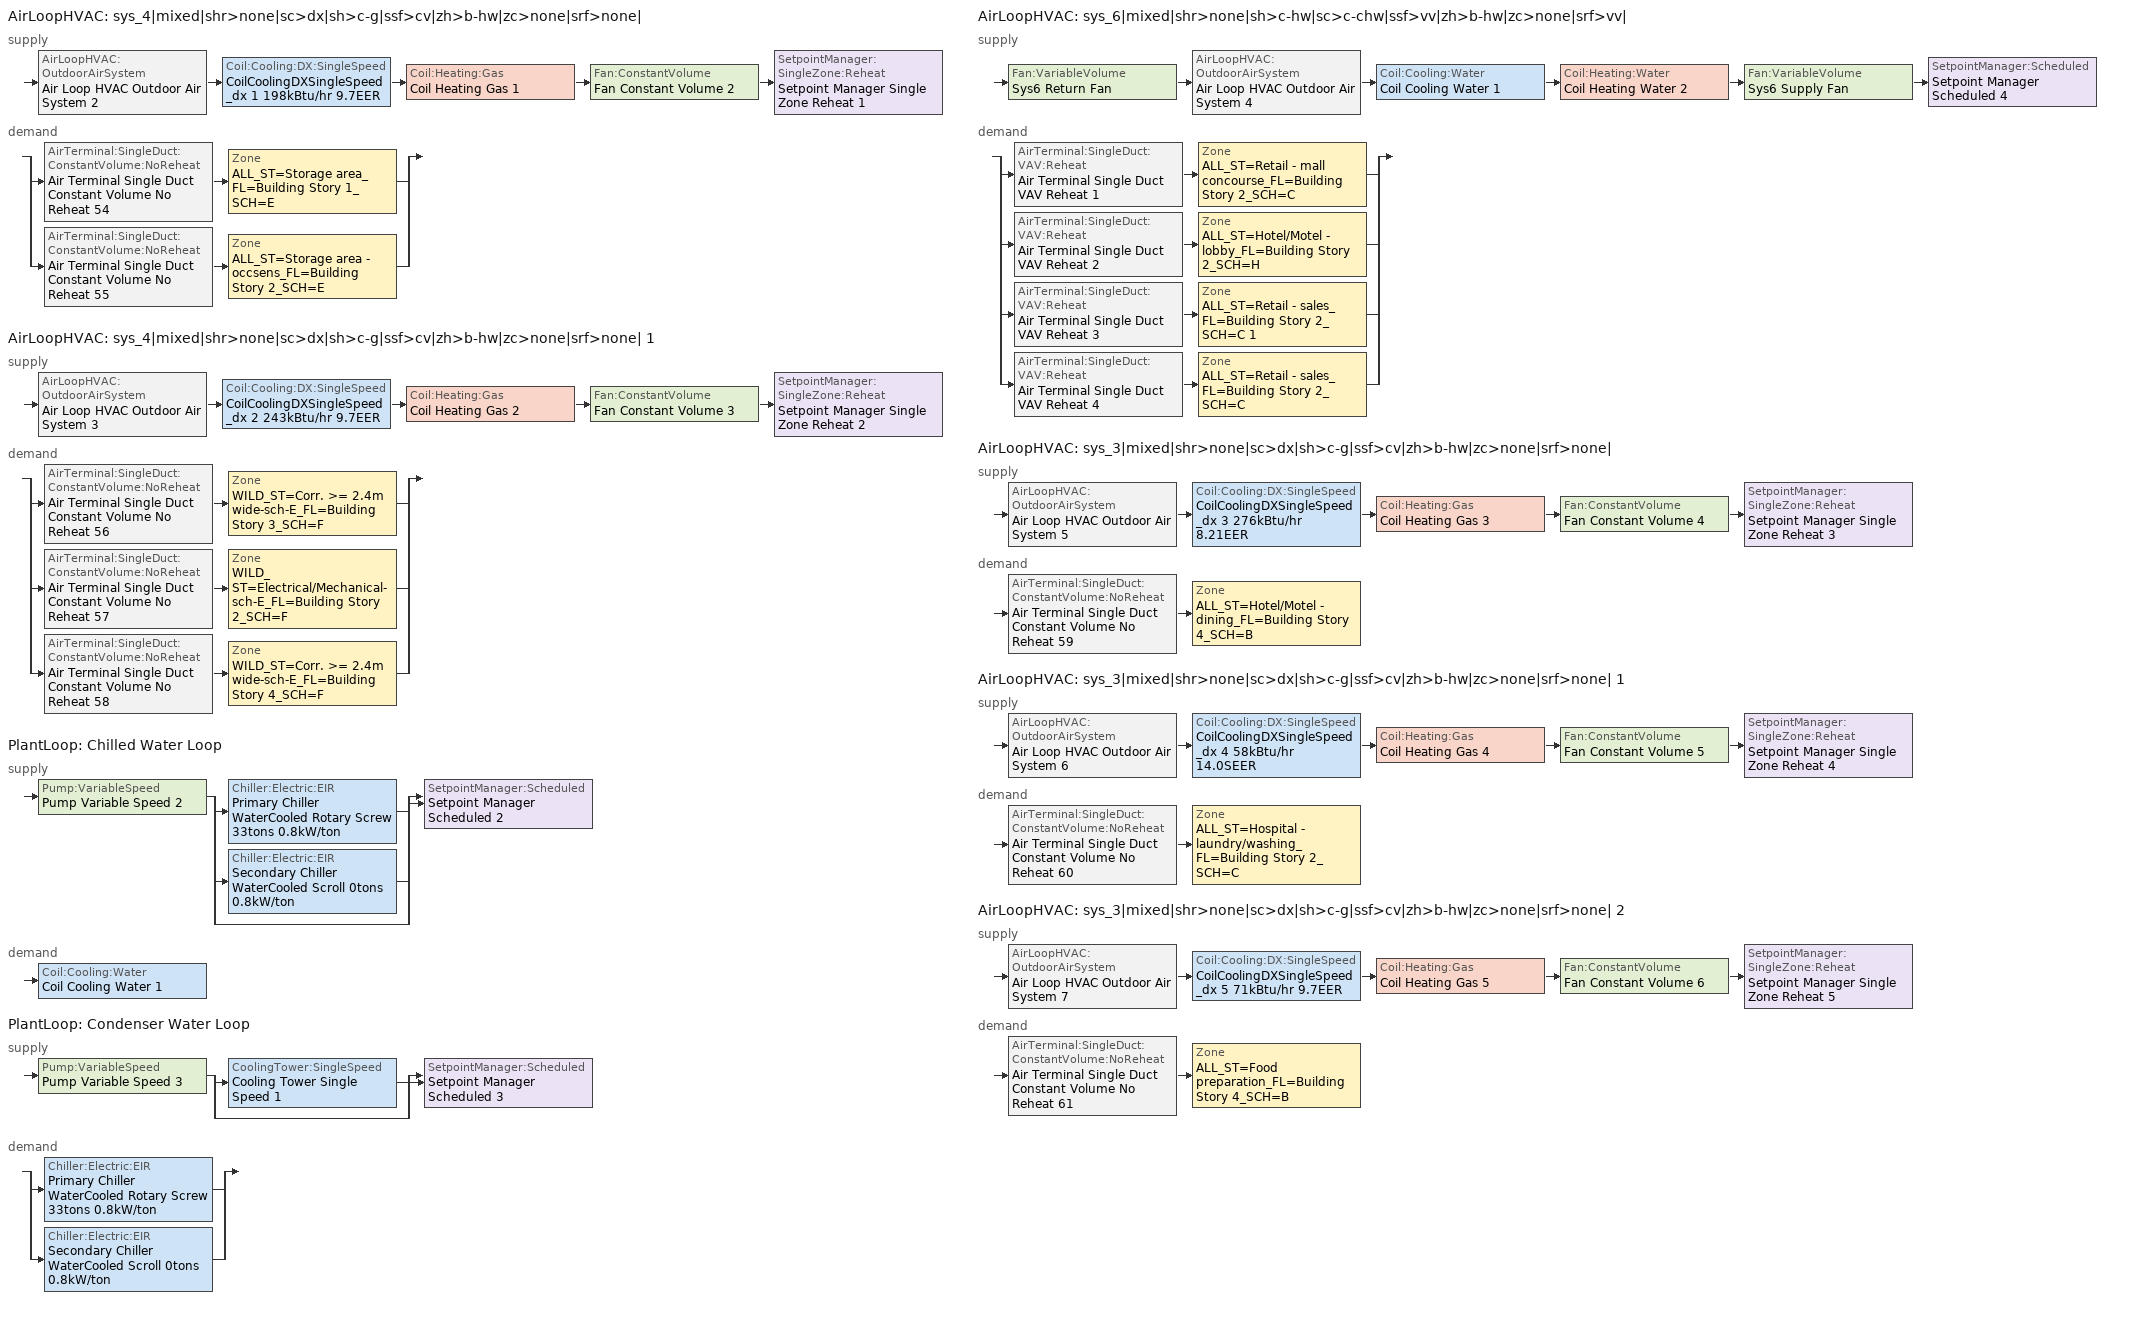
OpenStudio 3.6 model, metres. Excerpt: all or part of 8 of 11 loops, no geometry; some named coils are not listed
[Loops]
AirLoopHVAC 'sys_4|mixed|shr>none|sc>dx|sh>c-g|ssf>cv|zh>b-hw|zc>none|srf>none|'
 supply: AirLoopHVAC:OutdoorAirSystem 'Air Loop HVAC Outdoor Air System 2' > Coil:Cooling:DX:SingleSpeed 'CoilCoolingDXSingleSpeed_dx 1 198kBtu/hr 9.7EER' > Coil:Heating:Gas 'Coil Heating Gas 1' > Fan:ConstantVolume 'Fan Constant Volume 2' > SetpointManager:SingleZone:Reheat 'Setpoint Manager Single Zone Reheat 1'
 demand: split
  | AirTerminal:SingleDuct:ConstantVolume:NoReheat 'Air Terminal Single Duct Constant Volume No Reheat 54' > Zone 'ALL_ST=Storage area_FL=Building Story 1_SCH=E'
  | AirTerminal:SingleDuct:ConstantVolume:NoReheat 'Air Terminal Single Duct Constant Volume No Reheat 55' > Zone 'ALL_ST=Storage area - occsens_FL=Building Story 2_SCH=E'
AirLoopHVAC 'sys_4|mixed|shr>none|sc>dx|sh>c-g|ssf>cv|zh>b-hw|zc>none|srf>none| 1'
 supply: AirLoopHVAC:OutdoorAirSystem 'Air Loop HVAC Outdoor Air System 3' > Coil:Cooling:DX:SingleSpeed 'CoilCoolingDXSingleSpeed_dx 2 243kBtu/hr 9.7EER' > Coil:Heating:Gas 'Coil Heating Gas 2' > Fan:ConstantVolume 'Fan Constant Volume 3' > SetpointManager:SingleZone:Reheat 'Setpoint Manager Single Zone Reheat 2'
 demand: split
  | AirTerminal:SingleDuct:ConstantVolume:NoReheat 'Air Terminal Single Duct Constant Volume No Reheat 56' > Zone 'WILD_ST=Corr. >= 2.4m wide-sch-E_FL=Building Story 3_SCH=F'
  | AirTerminal:SingleDuct:ConstantVolume:NoReheat 'Air Terminal Single Duct Constant Volume No Reheat 57' > Zone 'WILD_ST=Electrical/Mechanical-sch-E_FL=Building Story 2_SCH=F'
  | AirTerminal:SingleDuct:ConstantVolume:NoReheat 'Air Terminal Single Duct Constant Volume No Reheat 58' > Zone 'WILD_ST=Corr. >= 2.4m wide-sch-E_FL=Building Story 4_SCH=F'
PlantLoop 'Chilled Water Loop'
 supply: Pump:VariableSpeed 'Pump Variable Speed 2' > split
  | Chiller:Electric:EIR 'Primary Chiller WaterCooled Rotary Screw 33tons 0.8kW/ton'
  | Chiller:Electric:EIR 'Secondary Chiller WaterCooled Scroll 0tons 0.8kW/ton'
  | bypass
  join > SetpointManager:Scheduled 'Setpoint Manager Scheduled 2'
 demand: Coil:Cooling:Water 'Coil Cooling Water 1'
PlantLoop 'Condenser Water Loop'
 supply: Pump:VariableSpeed 'Pump Variable Speed 3' > split
  | CoolingTower:SingleSpeed 'Cooling Tower Single Speed 1'
  | bypass
  join > SetpointManager:Scheduled 'Setpoint Manager Scheduled 3'
 demand: split
  | Chiller:Electric:EIR 'Primary Chiller WaterCooled Rotary Screw 33tons 0.8kW/ton'
  | Chiller:Electric:EIR 'Secondary Chiller WaterCooled Scroll 0tons 0.8kW/ton'
AirLoopHVAC 'sys_6|mixed|shr>none|sh>c-hw|sc>c-chw|ssf>vv|zh>b-hw|zc>none|srf>vv|'
 supply: Fan:VariableVolume 'Sys6 Return Fan' > AirLoopHVAC:OutdoorAirSystem 'Air Loop HVAC Outdoor Air System 4' > Coil:Cooling:Water 'Coil Cooling Water 1' > Coil:Heating:Water 'Coil Heating Water 2' > Fan:VariableVolume 'Sys6 Supply Fan' > SetpointManager:Scheduled 'Setpoint Manager Scheduled 4'
 demand: split
  | AirTerminal:SingleDuct:VAV:Reheat 'Air Terminal Single Duct VAV Reheat 1' > Zone 'ALL_ST=Retail - mall concourse_FL=Building Story 2_SCH=C'
  | AirTerminal:SingleDuct:VAV:Reheat 'Air Terminal Single Duct VAV Reheat 2' > Zone 'ALL_ST=Hotel/Motel - lobby_FL=Building Story 2_SCH=H'
  | AirTerminal:SingleDuct:VAV:Reheat 'Air Terminal Single Duct VAV Reheat 3' > Zone 'ALL_ST=Retail - sales_FL=Building Story 2_SCH=C 1'
  | AirTerminal:SingleDuct:VAV:Reheat 'Air Terminal Single Duct VAV Reheat 4' > Zone 'ALL_ST=Retail - sales_FL=Building Story 2_SCH=C'
AirLoopHVAC 'sys_3|mixed|shr>none|sc>dx|sh>c-g|ssf>cv|zh>b-hw|zc>none|srf>none|'
 supply: AirLoopHVAC:OutdoorAirSystem 'Air Loop HVAC Outdoor Air System 5' > Coil:Cooling:DX:SingleSpeed 'CoilCoolingDXSingleSpeed_dx 3 276kBtu/hr 8.21EER' > Coil:Heating:Gas 'Coil Heating Gas 3' > Fan:ConstantVolume 'Fan Constant Volume 4' > SetpointManager:SingleZone:Reheat 'Setpoint Manager Single Zone Reheat 3'
 demand: AirTerminal:SingleDuct:ConstantVolume:NoReheat 'Air Terminal Single Duct Constant Volume No Reheat 59' > Zone 'ALL_ST=Hotel/Motel - dining_FL=Building Story 4_SCH=B'
AirLoopHVAC 'sys_3|mixed|shr>none|sc>dx|sh>c-g|ssf>cv|zh>b-hw|zc>none|srf>none| 1'
 supply: AirLoopHVAC:OutdoorAirSystem 'Air Loop HVAC Outdoor Air System 6' > Coil:Cooling:DX:SingleSpeed 'CoilCoolingDXSingleSpeed_dx 4 58kBtu/hr 14.0SEER' > Coil:Heating:Gas 'Coil Heating Gas 4' > Fan:ConstantVolume 'Fan Constant Volume 5' > SetpointManager:SingleZone:Reheat 'Setpoint Manager Single Zone Reheat 4'
 demand: AirTerminal:SingleDuct:ConstantVolume:NoReheat 'Air Terminal Single Duct Constant Volume No Reheat 60' > Zone 'ALL_ST=Hospital - laundry/washing_FL=Building Story 2_SCH=C'
AirLoopHVAC 'sys_3|mixed|shr>none|sc>dx|sh>c-g|ssf>cv|zh>b-hw|zc>none|srf>none| 2'
 supply: AirLoopHVAC:OutdoorAirSystem 'Air Loop HVAC Outdoor Air System 7' > Coil:Cooling:DX:SingleSpeed 'CoilCoolingDXSingleSpeed_dx 5 71kBtu/hr 9.7EER' > Coil:Heating:Gas 'Coil Heating Gas 5' > Fan:ConstantVolume 'Fan Constant Volume 6' > SetpointManager:SingleZone:Reheat 'Setpoint Manager Single Zone Reheat 5'
 demand: AirTerminal:SingleDuct:ConstantVolume:NoReheat 'Air Terminal Single Duct Constant Volume No Reheat 61' > Zone 'ALL_ST=Food preparation_FL=Building Story 4_SCH=B'
[Sizing:Zone] Zone Cooling Design Supply Air Temperature Input Method=TemperatureDifference; Zone Cooling Design Supply Air Temperature {C}=14; Zone Cooling Design Supply Air Temperature Difference {deltaC}=11; Zone Heating Design Supply Air Temperature Input Method=TemperatureDifference; Zone Heating Design Supply Air Temperature {C}=40; Zone Heating Design Supply Air Temperature Difference {deltaC}=21; Zone Cooling Design Supply Air Humidity Ratio {kg-H2O/kg-air}=0.0085; Zone Heating Design Supply Air Humidity Ratio {kg-H2O/kg-air}=0.008; Zone Heating Sizing Factor=1.3; Zone Cooling Sizing Factor=1.1; Cooling Design Air Flow Method=DesignDay; Heating Design Air Flow Method=DesignDay; Account for Dedicated Outdoor Air System=No; Dedicated Outdoor Air System Control Strategy=NeutralSupplyAir; Dedicated Outdoor Air Low Setpoint Temperature for Design {C}=autosize; Dedicated Outdoor Air High Setpoint Temperature for Design {C}=autosize; Zone Load Sizing Method=Sensible Load Only No Latent Load; Zone Latent Cooling Design Supply Air Humidity Ratio Input Method=HumidityRatioDifference; Zone Cooling Design Supply Air Humidity Ratio Difference {kgWater/kgDryAir}=0.005; Zone Latent Heating Design Supply Air Humidity Ratio Input Method=HumidityRatioDifference; Zone Humidification Design Supply Air Humidity Ratio Difference {kgWater/kgDryAir}=0.005
ALL_ST=Retail - sales_FL=Building Story 2_SCH=C; ALL_ST=Retail - mall concourse_FL=Building Story 2_SCH=C; ALL_ST=Hotel/Motel - dining_FL=Building Story 4_SCH=B; ALL_ST=Retail - sales_FL=Building Story 2_SCH=C 1; ALL_ST=Hospital - laundry/washing_FL=Building Story 2_SCH=C; ALL_ST=Storage area_FL=Building Story 1_SCH=E; ALL_ST=Hotel/Motel - lobby_FL=Building Story 2_SCH=H; ALL_ST=Storage area - occsens_FL=Building Story 2_SCH=E; ALL_ST=Food preparation_FL=Building Story 4_SCH=B; WILD_ST=Corr. >= 2.4m wide-sch-E_FL=Building Story 3_SCH=F; WILD_ST=Electrical/Mechanical-sch-E_FL=Building Story 2_SCH=F; WILD_ST=Corr. >= 2.4m wide-sch-E_FL=Building Story 4_SCH=F
[Zone equipment]
ALL_ST=Retail - sales_FL=Building Story 2_SCH=C: Zone HVAC Baseboard Convective Water 62, Air Terminal Single Duct VAV Reheat 4
ALL_ST=Retail - mall concourse_FL=Building Story 2_SCH=C: Zone HVAC Baseboard Convective Water 59, Air Terminal Single Duct VAV Reheat 1
ALL_ST=Hotel/Motel - dining_FL=Building Story 4_SCH=B: Zone HVAC Baseboard Convective Water 63, Air Terminal Single Duct Constant Volume No Reheat 59
ALL_ST=Retail - sales_FL=Building Story 2_SCH=C 1: Zone HVAC Baseboard Convective Water 61, Air Terminal Single Duct VAV Reheat 3
ALL_ST=Hospital - laundry/washing_FL=Building Story 2_SCH=C: Zone HVAC Baseboard Convective Water 64, Air Terminal Single Duct Constant Volume No Reheat 60
ALL_ST=Storage area_FL=Building Story 1_SCH=E: Zone HVAC Baseboard Convective Water 54, Air Terminal Single Duct Constant Volume No Reheat 54
ALL_ST=Hotel/Motel - lobby_FL=Building Story 2_SCH=H: Zone HVAC Baseboard Convective Water 60, Air Terminal Single Duct VAV Reheat 2
ALL_ST=Storage area - occsens_FL=Building Story 2_SCH=E: Zone HVAC Baseboard Convective Water 55, Air Terminal Single Duct Constant Volume No Reheat 55
ALL_ST=Food preparation_FL=Building Story 4_SCH=B: Zone HVAC Baseboard Convective Water 65, Air Terminal Single Duct Constant Volume No Reheat 61
WILD_ST=Corr. >= 2.4m wide-sch-E_FL=Building Story 3_SCH=F: Zone HVAC Baseboard Convective Water 56, Air Terminal Single Duct Constant Volume No Reheat 56
WILD_ST=Electrical/Mechanical-sch-E_FL=Building Story 2_SCH=F: Zone HVAC Baseboard Convective Water 57, Air Terminal Single Duct Constant Volume No Reheat 57
WILD_ST=Corr. >= 2.4m wide-sch-E_FL=Building Story 4_SCH=F: Zone HVAC Baseboard Convective Water 58, Air Terminal Single Duct Constant Volume No Reheat 58
[PlantLoop] Glycol Concentration=0; Plant Loop Volume {m3}=Autocalculate; Load Distribution Scheme=Optimal
Chilled Water Loop; Condenser Water Loop
[Sizing:Plant] Loop Design Temperature Difference {deltaC}=6; Sizing Option=NonCoincident; Zone Timesteps in Averaging Window=1; Coincident Sizing Factor Mode=None
Name | Loop Type | Design Loop Exit Temperature {C}
Chilled Water Loop | Cooling | 7
Condenser Water Loop | Condenser | 29
[Pump:VariableSpeed] Pump Control Type=Intermittent; Skin Loss Radiative Fraction=0.5; Design Power Sizing Method=PowerPerFlowPerPressure; Design Electric Power per Unit Flow Rate {W/(m3/s)}=348701.1; Design Shaft Power per Unit Flow Rate per Unit Head {W-s/m3-Pa}=1.28205; Design Minimum Flow Rate Fraction=0
Name | Motor Efficiency
Pump Variable Speed 2 | 0.865
Pump Variable Speed 3 | 0.895
[AirLoopHVAC] Design Supply Air Flow Rate {m3/s}=autosize; Design Return Air Flow Fraction of Supply Air Flow=1
Name | Availability Schedule
sys_4|mixed|shr>none|sc>dx|sh>c-g|ssf>cv|zh>b-hw|zc>none|srf>none| | sys_4|mixed|shr>none|sc>dx|sh>c-g|ssf>cv|zh>b-hw|zc>none|srf>none| Occ Sch
sys_4|mixed|shr>none|sc>dx|sh>c-g|ssf>cv|zh>b-hw|zc>none|srf>none| 1 | sys_4|mixed|shr>none|sc>dx|sh>c-g|ssf>cv|zh>b-hw|zc>none|srf>none| 1 Occ Sch
sys_6|mixed|shr>none|sh>c-hw|sc>c-chw|ssf>vv|zh>b-hw|zc>none|srf>vv| | sys_6|mixed|shr>none|sh>c-hw|sc>c-chw|ssf>vv|zh>b-hw|zc>none|srf>vv| Occ Sch
sys_3|mixed|shr>none|sc>dx|sh>c-g|ssf>cv|zh>b-hw|zc>none|srf>none| | sys_3|mixed|shr>none|sc>dx|sh>c-g|ssf>cv|zh>b-hw|zc>none|srf>none| Occ Sch
sys_3|mixed|shr>none|sc>dx|sh>c-g|ssf>cv|zh>b-hw|zc>none|srf>none| 1 | sys_3|mixed|shr>none|sc>dx|sh>c-g|ssf>cv|zh>b-hw|zc>none|srf>none| 1 Occ Sch
sys_3|mixed|shr>none|sc>dx|sh>c-g|ssf>cv|zh>b-hw|zc>none|srf>none| 2 | sys_3|mixed|shr>none|sc>dx|sh>c-g|ssf>cv|zh>b-hw|zc>none|srf>none| 2 Occ Sch
[Sizing:System] Design Outdoor Air Flow Rate {m3/s}=Autosize; Preheat Design Temperature {C}=7; Preheat Design Humidity Ratio {kg-H2O/kg-Air}=0.008; Precool Design Humidity Ratio {kg-H2O/kg-Air}=0.008; Central Cooling Design Supply Air Temperature {C}=13; 100% Outdoor Air in Cooling=No; 100% Outdoor Air in Heating=No; Central Cooling Design Supply Air Humidity Ratio {kg-H2O/kg-Air}=0.0085; Zone Maximum Outdoor Air Fraction=1; Cooling Supply Air Flow Rate Per Floor Area {m3/s-m2}=0.00996765; Cooling Fraction of Autosized Cooling Supply Air Flow Rate=1; Cooling Supply Air Flow Rate Per Unit Cooling Capacity {m3/s-W}=3.94755e-05; Heating Supply Air Flow Rate Per Floor Area {m3/s-m2}=0.00996765; Heating Fraction of Autosized Heating Supply Air Flow Rate=1; Heating Fraction of Autosized Cooling Supply Air Flow Rate=1; Heating Supply Air Flow Rate Per Unit Heating Capacity {m3/s-W}=3.15882e-05; Cooling Design Capacity Method=CoolingDesignCapacity; Cooling Design Capacity {W}=autosize; Cooling Design Capacity Per Floor Area {W/m2}=234.7; Fraction of Autosized Cooling Design Capacity=1; Heating Design Capacity Method=HeatingDesignCapacity; Heating Design Capacity {W}=autosize; Heating Design Capacity Per Floor Area {W/m2}=157; Fraction of Autosized Heating Design Capacity=1; Central Cooling Capacity Control Method=OnOff; Occupant Diversity=autosize
Name | Type of Load to Size On | Central Heating Maximum System Air Flow Ratio | Precool Design Temperature {C} | Central Heating Design Supply Air Temperature {C} | Sizing Option | Central Heating Design Supply Air Humidity Ratio {kg-H2O/kg-Air} | Cooling Design Air Flow Method | Cooling Design Air Flow Rate {m3/s} | Heating Design Air Flow Method | Heating Design Air Flow Rate {m3/s} | System Outdoor Air Method
sys_4|mixed|shr>none|sc>dx|sh>c-g|ssf>cv|zh>b-hw|zc>none|srf>none|; sys_4|mixed|shr>none|sc>dx|sh>c-g|ssf>cv|zh>b-hw|zc>none|srf>none| 1; sys_3|mixed|shr>none|sc>dx|sh>c-g|ssf>cv|zh>b-hw|zc>none|srf>none|; sys_3|mixed|shr>none|sc>dx|sh>c-g|ssf>cv|zh>b-hw|zc>none|srf>none| 1; sys_3|mixed|shr>none|sc>dx|sh>c-g|ssf>cv|zh>b-hw|zc>none|srf>none| 2 | Sensible | 1 | 13 | 43 | NonCoincident | 0.008 | DesignDay | 0 | DesignDay | 0 | ZoneSum
sys_6|mixed|shr>none|sh>c-hw|sc>c-chw|ssf>vv|zh>b-hw|zc>none|srf>vv| |  | 0.3 | 12.8 | 13.1
[Fan:ConstantVolume] Availability Schedule=Always On Discrete; Fan Total Efficiency=0.39975; Pressure Rise {Pa}=640; Maximum Flow Rate {m3/s}=AutoSize; Motor Efficiency=0.615
Fan Constant Volume 2; Fan Constant Volume 3; Fan Constant Volume 4; Fan Constant Volume 5; Fan Constant Volume 6
[Controller:WaterCoil]
Controller Water Coil 3: Water Coil=Coil Cooling Water 1; Action=Reverse
[Coil:Cooling:DX:SingleSpeed] Availability Schedule=Always On Discrete; Rated Total Cooling Capacity {W}=autosize; Rated Sensible Heat Ratio=autosize; Rated Air Flow Rate {m3/s}=autosize; Rated Evaporator Fan Power Per Volume Flow Rate 2017 {W/(m3/s)}=773.3; Rated Evaporator Fan Power Per Volume Flow Rate 2023 {W/(m3/s)}=934.4; Total Cooling Capacity Function of Temperature Curve=DXCOOL-NECB2011-REF-CAPFT; Total Cooling Capacity Function of Flow Fraction Curve=DXCOOL-NECB2011-REF-CAPFFLOW; Energy Input Ratio Function of Temperature Curve=DXCOOL-NECB2011-REF-COOLEIRFT; Energy Input Ratio Function of Flow Fraction Curve=DXCOOL-NECB2011-REF-COOLEIRFFLOW; Part Load Fraction Correlation Curve=DXCOOL-NECB2011-REF-COOLPLFFPLR; Minimum Outdoor Dry-Bulb Temperature for Compressor Operation {C}=-25; Nominal Time for Condensate Removal to Begin {s}=0; Ratio of Initial Moisture Evaporation Rate and Steady State Latent Capacity=0; Maximum Cycling Rate {cycles/hr}=0; Latent Capacity Time Constant {s}=0; Condenser Type=AirCooled; Evaporative Condenser Effectiveness=0.9; Evaporative Condenser Air Flow Rate {m3/s}=autosize; Evaporative Condenser Pump Rated Power Consumption {W}=autosize; Crankcase Heater Capacity {W}=0; Maximum Outdoor Dry-Bulb Temperature for Crankcase Heater Operation {C}=10; Basin Heater Capacity {W/K}=0; Basin Heater Setpoint Temperature {C}=2
Name | Rated COP {W/W}
CoilCoolingDXSingleSpeed_dx 1 198kBtu/hr 9.7EER; CoilCoolingDXSingleSpeed_dx 2 243kBtu/hr 9.7EER; CoilCoolingDXSingleSpeed_dx 5 71kBtu/hr 9.7EER | 3.36599
CoilCoolingDXSingleSpeed_dx 3 276kBtu/hr 8.21EER | 2.8699
CoilCoolingDXSingleSpeed_dx 4 58kBtu/hr 14.0SEER | 4.11713
[Controller:OutdoorAir] Minimum Outdoor Air Flow Rate {m3/s}=autosize; Maximum Outdoor Air Flow Rate {m3/s}=Autosize; Economizer Control Action Type=ModulateFlow; Lockout Type=NoLockout; Minimum Limit Type=FixedMinimum; High Humidity Control=No; Heat Recovery Bypass Control Type=BypassWhenWithinEconomizerLimits
Name | Economizer Control Type | Minimum Outdoor Air Schedule | Controller Mechanical Ventilation | Economizer Maximum Limit Dry-Bulb Temperature {C} | Economizer Maximum Limit Enthalpy {J/kg} | Economizer Minimum Limit Dry-Bulb Temperature {C}
Controller Outdoor Air 2 | DifferentialEnthalpy | sys_4|mixed|shr>none|sc>dx|sh>c-g|ssf>cv|zh>b-hw|zc>none|srf>none| Occ Sch | Controller Mechanical Ventilation 2
Controller Outdoor Air 3 | DifferentialEnthalpy | sys_4|mixed|shr>none|sc>dx|sh>c-g|ssf>cv|zh>b-hw|zc>none|srf>none| 1 Occ Sch | Controller Mechanical Ventilation 3
Controller Outdoor Air 4 | DifferentialEnthalpy | sys_6|mixed|shr>none|sh>c-hw|sc>c-chw|ssf>vv|zh>b-hw|zc>none|srf>vv| Occ Sch | Controller Mechanical Ventilation 4
Controller Outdoor Air 5 | DifferentialEnthalpy | sys_3|mixed|shr>none|sc>dx|sh>c-g|ssf>cv|zh>b-hw|zc>none|srf>none| Occ Sch | Controller Mechanical Ventilation 5
Controller Outdoor Air 6 | NoEconomizer | sys_3|mixed|shr>none|sc>dx|sh>c-g|ssf>cv|zh>b-hw|zc>none|srf>none| 1 Occ Sch | Controller Mechanical Ventilation 6 | 28 | 64000 | -100
Controller Outdoor Air 7 | DifferentialEnthalpy | sys_3|mixed|shr>none|sc>dx|sh>c-g|ssf>cv|zh>b-hw|zc>none|srf>none| 2 Occ Sch | Controller Mechanical Ventilation 7
[Controller:MechanicalVentilation] Availability Schedule=Always On Discrete; System Outdoor Air Method=ZoneSum
Controller Mechanical Ventilation 2; Controller Mechanical Ventilation 3; Controller Mechanical Ventilation 4; Controller Mechanical Ventilation 5; Controller Mechanical Ventilation 6; Controller Mechanical Ventilation 7
[AirLoopHVAC:OutdoorAirSystem]
Name | Controller
Air Loop HVAC Outdoor Air System 2 | Controller Outdoor Air 2
Air Loop HVAC Outdoor Air System 3 | Controller Outdoor Air 3
Air Loop HVAC Outdoor Air System 4 | Controller Outdoor Air 4
Air Loop HVAC Outdoor Air System 5 | Controller Outdoor Air 5
Air Loop HVAC Outdoor Air System 6 | Controller Outdoor Air 6
Air Loop HVAC Outdoor Air System 7 | Controller Outdoor Air 7
[SetpointManager:Scheduled] Control Variable=Temperature
Name | Schedule | Setpoint Node or NodeList
Setpoint Manager Scheduled 2 | CHW Temp | Chilled Water Loop Supply Outlet Node
Setpoint Manager Scheduled 3 | CW Temp | Condenser Water Loop Supply Outlet Node
Setpoint Manager Scheduled 4 | Supply Air Temp | sys_6|mixed|shr>none|sh>c-hw|sc>c-chw|ssf>vv|zh>b-hw|zc>none|srf>vv| Supply Outlet Node
[AirTerminal:SingleDuct:ConstantVolume:NoReheat] Availability Schedule=Always On Discrete; Maximum Air Flow Rate {m3/s}=AutoSize
Air Terminal Single Duct Constant Volume No Reheat 54; Air Terminal Single Duct Constant Volume No Reheat 55; Air Terminal Single Duct Constant Volume No Reheat 56; Air Terminal Single Duct Constant Volume No Reheat 57; Air Terminal Single Duct Constant Volume No Reheat 58; Air Terminal Single Duct Constant Volume No Reheat 59; Air Terminal Single Duct Constant Volume No Reheat 60; Air Terminal Single Duct Constant Volume No Reheat 61
[Coil:Heating:Gas] Availability Schedule=Always On Discrete; Nominal Capacity {W}=AutoSize; Parasitic Electric Load {W}=0; Part Load Fraction Correlation Curve=FURNACE-EFFPLR-NECB2011; Parasitic Gas Load {W}=0
Name | Gas Burner Efficiency
Coil Heating Gas 1; Coil Heating Gas 2; Coil Heating Gas 3 | 0.81
Coil Heating Gas 4; Coil Heating Gas 5 | 0.924
[SetpointManager:SingleZone:Reheat] Minimum Supply Air Temperature {C}=13; Maximum Supply Air Temperature {C}=43
Name | Control Zone | Setpoint Node or NodeList
Setpoint Manager Single Zone Reheat 1 | ALL_ST=Storage area_FL=Building Story 1_SCH=E | sys_4|mixed|shr>none|sc>dx|sh>c-g|ssf>cv|zh>b-hw|zc>none|srf>none| Supply Outlet Node
Setpoint Manager Single Zone Reheat 2 | WILD_ST=Corr. >= 2.4m wide-sch-E_FL=Building Story 3_SCH=F | sys_4|mixed|shr>none|sc>dx|sh>c-g|ssf>cv|zh>b-hw|zc>none|srf>none| 1 Supply Outlet Node
Setpoint Manager Single Zone Reheat 3 | ALL_ST=Hotel/Motel - dining_FL=Building Story 4_SCH=B | sys_3|mixed|shr>none|sc>dx|sh>c-g|ssf>cv|zh>b-hw|zc>none|srf>none| Supply Outlet Node
Setpoint Manager Single Zone Reheat 4 | ALL_ST=Hospital - laundry/washing_FL=Building Story 2_SCH=C | sys_3|mixed|shr>none|sc>dx|sh>c-g|ssf>cv|zh>b-hw|zc>none|srf>none| 1 Supply Outlet Node
Setpoint Manager Single Zone Reheat 5 | ALL_ST=Food preparation_FL=Building Story 4_SCH=B | sys_3|mixed|shr>none|sc>dx|sh>c-g|ssf>cv|zh>b-hw|zc>none|srf>none| 2 Supply Outlet Node
[Chiller:Electric:EIR] Reference COP {W/W}=4.5032; Reference Chilled Water Flow Rate {m3/s}=Autosize; Minimum Part Load Ratio=0.25; Minimum Unloading Ratio=0.25; Condenser Type=WaterCooled; Chiller Flow Mode=LeavingSetpointModulated; Design Heat Recovery Water Flow Rate {m3/s}=Autosize; Sizing Factor=1; Basin Heater Capacity {W/K}=0; Basin Heater Setpoint Temperature {C}=10; Condenser Heat Recovery Relative Capacity Fraction=1
Name | Reference Capacity {W} | Cooling Capacity Function of Temperature Curve | Electric Input to Cooling Output Ratio Function of Temperature Curve | Electric Input to Cooling Output Ratio Function of Part Load Ratio Curve
Primary Chiller WaterCooled Rotary Screw 33tons 0.8kW/ton | 115305 | WaterCooled_Screw_CAPFT_NECB2011 | WaterCooled_Screw_EIRFT_NECB2011 | WaterCooled_Screw_EIRFPLR_NECB2011
Secondary Chiller WaterCooled Scroll 0tons 0.8kW/ton | 0.001 | WaterCooled_Scroll_CAPFT_NECB2011 | WaterCooled_Scroll_EIRFT_NECB2011 | WaterCooled_Scroll_EIRFPLR_NECB2011
[CoolingTower:SingleSpeed]
Cooling Tower Single Speed 1: Design Water Flow Rate {m3/s}=autosize; Design Air Flow Rate {m3/s}=autosize; Fan Power at Design Air Flow Rate {W}=2113.64; U-Factor Times Area Value at Design Air Flow Rate {W/K}=autosize; Air Flow Rate in Free Convection Regime {m3/s}=autosize; U-Factor Times Area Value at Free Convection Air Flow Rate {W/K}=autosize; Performance Input Method=UFactorTimesAreaAndDesignWaterFlowRate; Free Convection Capacity {W}=0; Basin Heater Capacity {W/K}=0; Basin Heater Setpoint Temperature {C}=2; Evaporation Loss Mode=LossFactor; Evaporation Loss Factor {percent/K}=0.2; Drift Loss Percent {percent}=0.008; Blowdown Calculation Mode=ConcentrationRatio; Blowdown Concentration Ratio=3; Capacity Control=FanCycling; Number of Cells=1; Cell Control=MinimalCell; Cell Minimum  Water Flow Rate Fraction=0.33; Cell Maximum Water Flow Rate Fraction=2.5; Sizing Factor=1; Free Convection Air Flow Rate Sizing Factor=0.1; Free Convection U-Factor Times Area Value Sizing Factor=0.1; Heat Rejection Capacity and Nominal Capacity Sizing Ratio=1.25; Free Convection Nominal Capacity Sizing Factor=0.1; Design Inlet Air Dry-Bulb Temperature {C}=35; Design Inlet Air Wet-Bulb Temperature {C}=24; Design Approach Temperature {deltaC}=5; Design Range Temperature {deltaC}=6
[Fan:VariableVolume] Availability Schedule=Always On Discrete; Maximum Flow Rate {m3/s}=Autosize; Fan Power Minimum Flow Rate Input Method=Fraction; Fan Power Minimum Air Flow Rate {m3/s}=0; Motor In Airstream Fraction=1; Fan Power Coefficient 5=0
Name | Fan Total Efficiency | Pressure Rise {Pa} | Fan Power Minimum Flow Fraction | Motor Efficiency | Fan Power Coefficient 1 | Fan Power Coefficient 2 | Fan Power Coefficient 3 | Fan Power Coefficient 4
Sys6 Supply Fan | 0.549965 | 1000 | 0.5 | 0.8461 | -4.1457 | 16.803 | -19.471 | 7.8488
Sys6 Return Fan | 0.299975 | 250 | 0.68 | 0.4615 | -2.4176 | 9.5874 | -11.559 | 5.4009
[Coil:Cooling:Water]
Coil Cooling Water 1: Availability Schedule=Always On Discrete
[AirTerminal:SingleDuct:VAV:Reheat] Availability Schedule=Always On Discrete; Maximum Air Flow Rate {m3/s}=AutoSize; Zone Minimum Air Flow Input Method=Constant; Constant Minimum Air Flow Fraction=0.3; Maximum Hot Water or Steam Flow Rate {m3/s}=AutoSize; Minimum Hot Water or Steam Flow Rate {m3/s}=0; Convergence Tolerance=0.001; Damper Heating Action=Normal; Maximum Flow per Zone Floor Area During Reheat {m3/s-m2}=AutoSize; Maximum Flow Fraction During Reheat=0.5; Maximum Reheat Air Temperature {C}=43; Control For Outdoor Air=No
Name | Fixed Minimum Air Flow Rate {m3/s} | Reheat Coil
Air Terminal Single Duct VAV Reheat 1 | 0.377724 | Coil Heating Water 3
Air Terminal Single Duct VAV Reheat 2 | 2.61637 | Coil Heating Water 4
Air Terminal Single Duct VAV Reheat 3 | 0.134143 | Coil Heating Water 5
Air Terminal Single Duct VAV Reheat 4 | 0.155338 | Coil Heating Water 6
[Schedule:Ruleset]
Name | Default Day Schedule | Summer Design Day Schedule | Winter Design Day Schedule
CHW Temp | Schedule Day 4
CW Temp | Schedule Day 5
Supply Air Temp | Supply Air Temp Default
sys_3|mixed|shr>none|sc>dx|sh>c-g|ssf>cv|zh>b-hw|zc>none|srf>none| Occ Sch | sys_3|mixed|shr>none|sc>dx|sh>c-g|ssf>cv|zh>b-hw|zc>none|srf>none| Occ Sch Default | sys_3|mixed|shr>none|sc>dx|sh>c-g|ssf>cv|zh>b-hw|zc>none|srf>none| Occ Sch Summer Design Day | sys_3|mixed|shr>none|sc>dx|sh>c-g|ssf>cv|zh>b-hw|zc>none|srf>none| Occ Sch Winter Design Day
sys_3|mixed|shr>none|sc>dx|sh>c-g|ssf>cv|zh>b-hw|zc>none|srf>none| 1 Occ Sch | sys_3|mixed|shr>none|sc>dx|sh>c-g|ssf>cv|zh>b-hw|zc>none|srf>none| 1 Occ Sch Default | sys_3|mixed|shr>none|sc>dx|sh>c-g|ssf>cv|zh>b-hw|zc>none|srf>none| 1 Occ Sch Summer Design Day | sys_3|mixed|shr>none|sc>dx|sh>c-g|ssf>cv|zh>b-hw|zc>none|srf>none| 1 Occ Sch Winter Design Day
sys_3|mixed|shr>none|sc>dx|sh>c-g|ssf>cv|zh>b-hw|zc>none|srf>none| 2 Occ Sch | sys_3|mixed|shr>none|sc>dx|sh>c-g|ssf>cv|zh>b-hw|zc>none|srf>none| 2 Occ Sch Default | sys_3|mixed|shr>none|sc>dx|sh>c-g|ssf>cv|zh>b-hw|zc>none|srf>none| 2 Occ Sch Summer Design Day | sys_3|mixed|shr>none|sc>dx|sh>c-g|ssf>cv|zh>b-hw|zc>none|srf>none| 2 Occ Sch Winter Design Day
sys_4|mixed|shr>none|sc>dx|sh>c-g|ssf>cv|zh>b-hw|zc>none|srf>none| Occ Sch | sys_4|mixed|shr>none|sc>dx|sh>c-g|ssf>cv|zh>b-hw|zc>none|srf>none| Occ Sch Default | sys_4|mixed|shr>none|sc>dx|sh>c-g|ssf>cv|zh>b-hw|zc>none|srf>none| Occ Sch Summer Design Day | sys_4|mixed|shr>none|sc>dx|sh>c-g|ssf>cv|zh>b-hw|zc>none|srf>none| Occ Sch Winter Design Day
sys_4|mixed|shr>none|sc>dx|sh>c-g|ssf>cv|zh>b-hw|zc>none|srf>none| 1 Occ Sch | sys_4|mixed|shr>none|sc>dx|sh>c-g|ssf>cv|zh>b-hw|zc>none|srf>none| 1 Occ Sch Default | sys_4|mixed|shr>none|sc>dx|sh>c-g|ssf>cv|zh>b-hw|zc>none|srf>none| 1 Occ Sch Summer Design Day | sys_4|mixed|shr>none|sc>dx|sh>c-g|ssf>cv|zh>b-hw|zc>none|srf>none| 1 Occ Sch Winter Design Day
sys_6|mixed|shr>none|sh>c-hw|sc>c-chw|ssf>vv|zh>b-hw|zc>none|srf>vv| Occ Sch | sys_6|mixed|shr>none|sh>c-hw|sc>c-chw|ssf>vv|zh>b-hw|zc>none|srf>vv| Occ Sch Default | sys_6|mixed|shr>none|sh>c-hw|sc>c-chw|ssf>vv|zh>b-hw|zc>none|srf>vv| Occ Sch Summer Design Day | sys_6|mixed|shr>none|sh>c-hw|sc>c-chw|ssf>vv|zh>b-hw|zc>none|srf>vv| Occ Sch Winter Design Day
[Schedule:Day]
Schedule Day 4; wkdCHW Temp 1; satCHW Temp 1; sunCHW Temp 1: 1, 0, 7, 2, 0, 7, 3, 0, 7, 4, 0, 7, 5, 0, 7, 6, 0, 7, 7, 0, 7, 8, 0, 7, 9, 0, 7, 10, 0, 7, 11, 0, 7, 12, 0, 7, 13, 0, 7, 14, 0, 7, 15, 0, 7, 16, 0, 7, 17, 0, 7, 18, 0, 7, 19, 0, 7, 20, 0, 7, 21, 0, 7, 22, 0, 7, 23, 0, 7, 24, 0, 7
Schedule Day 5; wkdCW Temp 1; satCW Temp 1; sunCW Temp 1: 1, 0, 29, 2, 0, 29, 3, 0, 29, 4, 0, 29, 5, 0, 29, 6, 0, 29, 7, 0, 29, 8, 0, 29, 9, 0, 29, 10, 0, 29, 11, 0, 29, 12, 0, 29, 13, 0, 29, 14, 0, 29, 15, 0, 29, 16, 0, 29, 17, 0, 29, 18, 0, 29, 19, 0, 29, 20, 0, 29, 21, 0, 29, 22, 0, 29, 23, 0, 29, 24, 0, 29
Supply Air Temp Default: 24, 0, 13
sys_3|mixed|shr>none|sc>dx|sh>c-g|ssf>cv|zh>b-hw|zc>none|srf>none| Occ Sch Default; sys_3|mixed|shr>none|sc>dx|sh>c-g|ssf>cv|zh>b-hw|zc>none|srf>none| 2 Occ Sch Default: 1, 0, 1, 10, 0, 0, 24, 0, 1
sys_3|mixed|shr>none|sc>dx|sh>c-g|ssf>cv|zh>b-hw|zc>none|srf>none| Occ Sch Winter Design Day; sys_3|mixed|shr>none|sc>dx|sh>c-g|ssf>cv|zh>b-hw|zc>none|srf>none| Occ Sch Summer Design Day; sys_3|mixed|shr>none|sc>dx|sh>c-g|ssf>cv|zh>b-hw|zc>none|srf>none| 1 Occ Sch Winter Design Day; sys_3|mixed|shr>none|sc>dx|sh>c-g|ssf>cv|zh>b-hw|zc>none|srf>none| 1 Occ Sch Summer Design Day; sys_3|mixed|shr>none|sc>dx|sh>c-g|ssf>cv|zh>b-hw|zc>none|srf>none| 2 Occ Sch Winter Design Day; sys_3|mixed|shr>none|sc>dx|sh>c-g|ssf>cv|zh>b-hw|zc>none|srf>none| 2 Occ Sch Summer Design Day; sys_4|mixed|shr>none|sc>dx|sh>c-g|ssf>cv|zh>b-hw|zc>none|srf>none| Occ Sch Winter Design Day; sys_4|mixed|shr>none|sc>dx|sh>c-g|ssf>cv|zh>b-hw|zc>none|srf>none| Occ Sch Summer Design Day; sys_4|mixed|shr>none|sc>dx|sh>c-g|ssf>cv|zh>b-hw|zc>none|srf>none| 1 Occ Sch Default; sys_4|mixed|shr>none|sc>dx|sh>c-g|ssf>cv|zh>b-hw|zc>none|srf>none| 1 Occ Sch Winter Design Day; sys_4|mixed|shr>none|sc>dx|sh>c-g|ssf>cv|zh>b-hw|zc>none|srf>none| 1 Occ Sch Summer Design Day; sys_6|mixed|shr>none|sh>c-hw|sc>c-chw|ssf>vv|zh>b-hw|zc>none|srf>vv| Occ Sch Default; sys_6|mixed|shr>none|sh>c-hw|sc>c-chw|ssf>vv|zh>b-hw|zc>none|srf>vv| Occ Sch Winter Design Day; sys_6|mixed|shr>none|sh>c-hw|sc>c-chw|ssf>vv|zh>b-hw|zc>none|srf>vv| Occ Sch Summer Design Day: 24, 0, 1
sys_3|mixed|shr>none|sc>dx|sh>c-g|ssf>cv|zh>b-hw|zc>none|srf>none| Occ Sch Saturday; sys_3|mixed|shr>none|sc>dx|sh>c-g|ssf>cv|zh>b-hw|zc>none|srf>none| 2 Occ Sch Saturday: 2, 0, 1, 10, 0, 0, 24, 0, 1
sys_3|mixed|shr>none|sc>dx|sh>c-g|ssf>cv|zh>b-hw|zc>none|srf>none| Occ Sch Sunday; sys_3|mixed|shr>none|sc>dx|sh>c-g|ssf>cv|zh>b-hw|zc>none|srf>none| 2 Occ Sch Sunday: 1, 0, 0, 2, 0, 1, 11, 0, 0, 23, 0, 1, 24, 0, 0
sys_3|mixed|shr>none|sc>dx|sh>c-g|ssf>cv|zh>b-hw|zc>none|srf>none| 1 Occ Sch Default: 9, 0, 0, 21, 0, 1, 24, 0, 0
sys_3|mixed|shr>none|sc>dx|sh>c-g|ssf>cv|zh>b-hw|zc>none|srf>none| 1 Occ Sch Sunday: 11, 0, 0, 19, 0, 1, 24, 0, 0
sys_4|mixed|shr>none|sc>dx|sh>c-g|ssf>cv|zh>b-hw|zc>none|srf>none| Occ Sch Default: 8, 0, 0, 19, 0, 1, 24, 0, 0
sys_4|mixed|shr>none|sc>dx|sh>c-g|ssf>cv|zh>b-hw|zc>none|srf>none| Occ Sch Saturday: 9, 0, 0, 13, 0, 1, 24, 0, 0
sys_4|mixed|shr>none|sc>dx|sh>c-g|ssf>cv|zh>b-hw|zc>none|srf>none| Occ Sch Sunday: 24, 0, 0
[Schedule:Rule] Date Specification Type=DateRange; Start Month=1; Start Day=1; End Month=12; End Day=31
Name | Schedule Ruleset | Rule Order | Day Schedule | Apply Sunday | Apply Monday | Apply Tuesday | Apply Wednesday | Apply Thursday | Apply Friday | Apply Saturday
wkdCHW Temp rule | CHW Temp | 2 | wkdCHW Temp 1 | No | Yes | Yes | Yes | Yes | Yes | No
satCHW Temprule | CHW Temp | 1 | satCHW Temp 1 | No | No | No | No | No | No | Yes
sunCHW Temprule | CHW Temp | 0 | sunCHW Temp 1 | Yes | No | No | No | No | No | No
wkdCW Temp rule | CW Temp | 2 | wkdCW Temp 1 | No | Yes | Yes | Yes | Yes | Yes | No
satCW Temprule | CW Temp | 1 | satCW Temp 1 | No | No | No | No | No | No | Yes
sunCW Temprule | CW Temp | 0 | sunCW Temp 1 | Yes | No | No | No | No | No | No
sys_3|mixed|shr>none|sc>dx|sh>c-g|ssf>cv|zh>b-hw|zc>none|srf>none| Occ Sch Saturday Rule | sys_3|mixed|shr>none|sc>dx|sh>c-g|ssf>cv|zh>b-hw|zc>none|srf>none| Occ Sch | 1 | sys_3|mixed|shr>none|sc>dx|sh>c-g|ssf>cv|zh>b-hw|zc>none|srf>none| Occ Sch Saturday |  |  |  |  |  |  | Yes
sys_3|mixed|shr>none|sc>dx|sh>c-g|ssf>cv|zh>b-hw|zc>none|srf>none| Occ Sch Sunday Rule | sys_3|mixed|shr>none|sc>dx|sh>c-g|ssf>cv|zh>b-hw|zc>none|srf>none| Occ Sch | 0 | sys_3|mixed|shr>none|sc>dx|sh>c-g|ssf>cv|zh>b-hw|zc>none|srf>none| Occ Sch Sunday | Yes
sys_3|mixed|shr>none|sc>dx|sh>c-g|ssf>cv|zh>b-hw|zc>none|srf>none| 1 Occ Sch Sunday Rule | sys_3|mixed|shr>none|sc>dx|sh>c-g|ssf>cv|zh>b-hw|zc>none|srf>none| 1 Occ Sch | 0 | sys_3|mixed|shr>none|sc>dx|sh>c-g|ssf>cv|zh>b-hw|zc>none|srf>none| 1 Occ Sch Sunday | Yes
sys_3|mixed|shr>none|sc>dx|sh>c-g|ssf>cv|zh>b-hw|zc>none|srf>none| 2 Occ Sch Saturday Rule | sys_3|mixed|shr>none|sc>dx|sh>c-g|ssf>cv|zh>b-hw|zc>none|srf>none| 2 Occ Sch | 1 | sys_3|mixed|shr>none|sc>dx|sh>c-g|ssf>cv|zh>b-hw|zc>none|srf>none| 2 Occ Sch Saturday |  |  |  |  |  |  | Yes
sys_3|mixed|shr>none|sc>dx|sh>c-g|ssf>cv|zh>b-hw|zc>none|srf>none| 2 Occ Sch Sunday Rule | sys_3|mixed|shr>none|sc>dx|sh>c-g|ssf>cv|zh>b-hw|zc>none|srf>none| 2 Occ Sch | 0 | sys_3|mixed|shr>none|sc>dx|sh>c-g|ssf>cv|zh>b-hw|zc>none|srf>none| 2 Occ Sch Sunday | Yes
sys_4|mixed|shr>none|sc>dx|sh>c-g|ssf>cv|zh>b-hw|zc>none|srf>none| Occ Sch Saturday Rule | sys_4|mixed|shr>none|sc>dx|sh>c-g|ssf>cv|zh>b-hw|zc>none|srf>none| Occ Sch | 1 | sys_4|mixed|shr>none|sc>dx|sh>c-g|ssf>cv|zh>b-hw|zc>none|srf>none| Occ Sch Saturday |  |  |  |  |  |  | Yes
sys_4|mixed|shr>none|sc>dx|sh>c-g|ssf>cv|zh>b-hw|zc>none|srf>none| Occ Sch Sunday Rule | sys_4|mixed|shr>none|sc>dx|sh>c-g|ssf>cv|zh>b-hw|zc>none|srf>none| Occ Sch | 0 | sys_4|mixed|shr>none|sc>dx|sh>c-g|ssf>cv|zh>b-hw|zc>none|srf>none| Occ Sch Sunday | Yes
[Schedule:Constant]
Always On Discrete: Value=1
[Curve:Biquadratic] Minimum Value of y=24
Name | Coefficient1 Constant | Coefficient2 x | Coefficient3 x**2 | Coefficient4 y | Coefficient5 y**2 | Coefficient6 x*y | Minimum Value of x | Maximum Value of x | Maximum Value of y
DXCOOL-NECB2011-REF-CAPFT | 0.867905 | 0.0142459 | 0.00055436 | -0.0075575 | 3.3e-05 | -0.0001918 | 13 | 24 | 46
DXCOOL-NECB2011-REF-COOLEIRFT | 0.114171 | 0.0281822 | -0.0004199 | 0.0214108 | 0.000161028 | -0.000679104 | 13 | 24 | 46
WaterCooled_Screw_CAPFT_NECB2011 | 0.812998 | -0.0142532 | -0.00161799 | 0.0263844 | -0.00091543 | 0.00169601 | 5 | 10 | 35
WaterCooled_Screw_EIRFT_NECB2011 | 0.638103 | 0.00630158 | 0.00092327 | -0.00455294 | 0.000825682 | -0.00156152 | 5 | 10 | 35
WaterCooled_Scroll_CAPFT_NECB2011 | 0.94418 | 0.0337102 | 9.75564e-05 | -0.00322114 | -4.91832e-05 | -0.000177584 | 5 | 10 | 35
WaterCooled_Scroll_EIRFT_NECB2011 | 0.727393 | -0.0118922 | 0.000541177 | 0.00187934 | 0.000473461 | -0.000711472 | 5 | 10 | 35
[Curve:Quadratic]
Name | Coefficient1 Constant | Coefficient2 x | Coefficient3 x**2 | Minimum Value of x | Maximum Value of x
DXCOOL-NECB2011-REF-CAPFFLOW | 0.8 | 0.2 | 0 | 0.5 | 1.5
DXCOOL-NECB2011-REF-COOLEIRFFLOW | 1.1552 | -0.1808 | 0.0256 | 0.5 | 1.5
WaterCooled_Screw_EIRFPLR_NECB2011 | 0.330188 | 0.235543 | 0.460708 | 0 | 1
WaterCooled_Scroll_EIRFPLR_NECB2011 | 0.04412 | 0.640367 | 0.319555 | 0 | 1
[Curve:Cubic] Maximum Value of x=1
Name | Coefficient1 Constant | Coefficient2 x | Coefficient3 x**2 | Coefficient4 x**3 | Minimum Value of x
DXCOOL-NECB2011-REF-COOLPLFFPLR | 0.0277 | 4.9151 | -8.184 | 4.2702 | 0.7
FURNACE-EFFPLR-NECB2011 | 0.722 | 0.8211 | -1.0396 | 0.5 | 0
